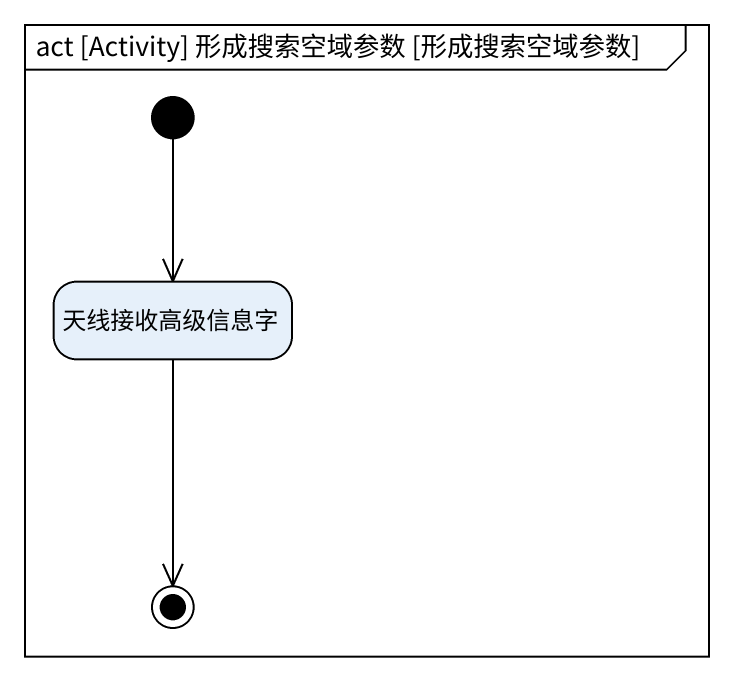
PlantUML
@startuml
mainframe act [Activity] 形成搜索空域参数 [形成搜索空域参数]
hide empty description
state 天线接收高级信息字
[*] --> 天线接收高级信息字
天线接收高级信息字 --> [*]
@enduml
